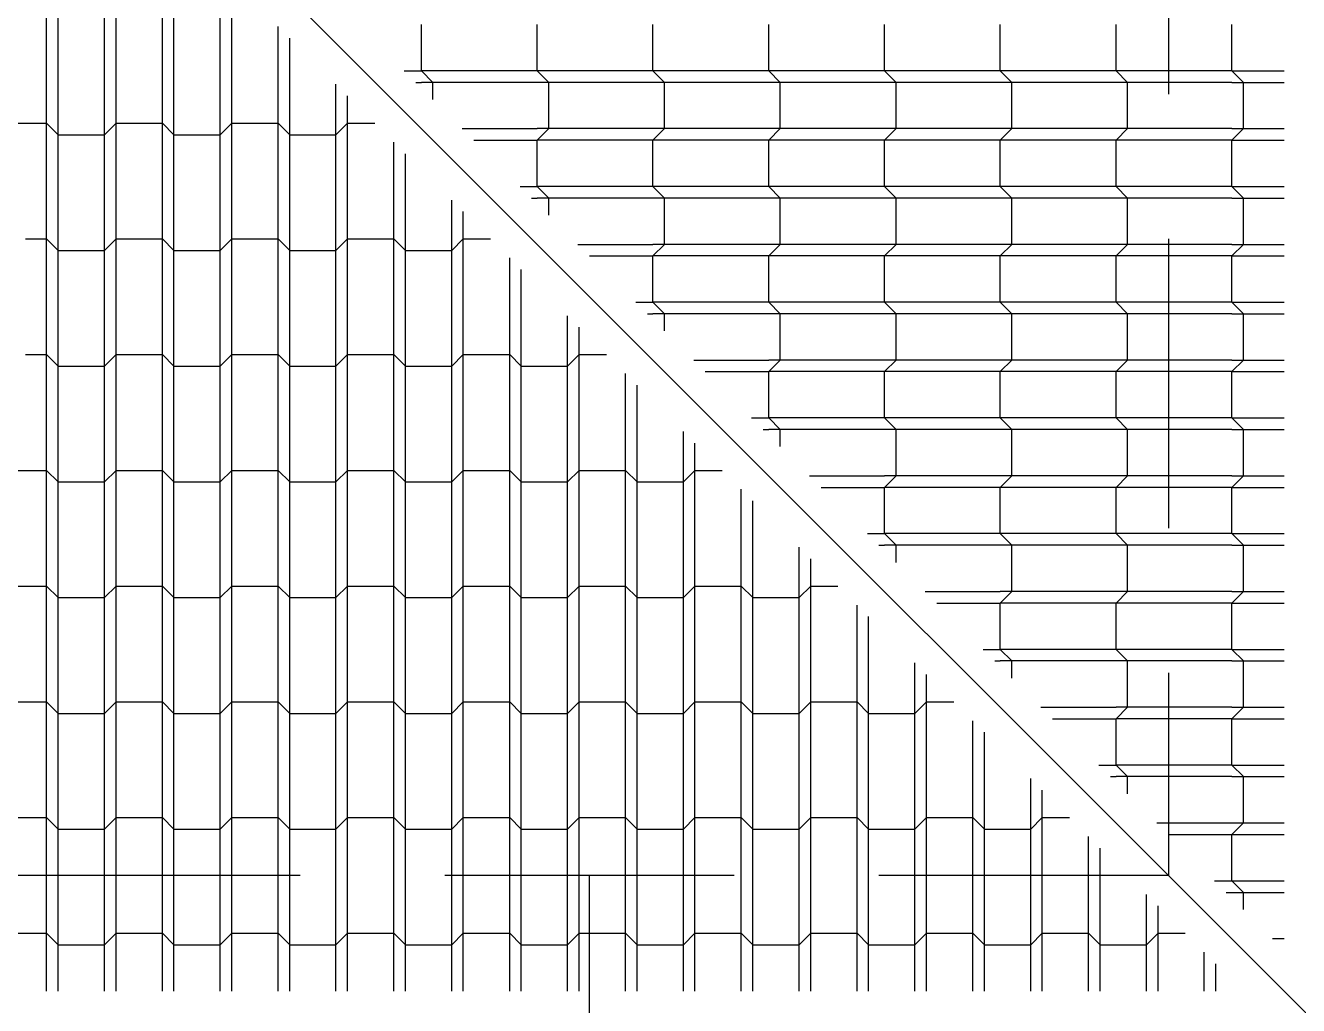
# Model space of a CAD drawing. Header units: metres. Extents: x -220 to 294, y -29 to 18.
# Drawn here: x -180.581 to -179.481, y 7.136 to 7.983 of the extents above; entities that cross this region are included whole.
import ezdxf

# ---------------------------------------------------------------- set-up
doc = ezdxf.new("R2010")
doc.units = ezdxf.units.M
doc.header["$MEASUREMENT"] = 0
doc.linetypes.add('DASHED2', pattern=[0.375, 0.25, -0.125])
for name, color, linetype in [('Cizgi', 7, 'Continuous'), ('Rota', 7, 'Continuous'), ('Tarama', 7, 'Continuous')]:
    doc.layers.add(name, color=color, linetype=linetype)

msp = doc.modelspace()

# ---------------------------------------------------------------- linework, layer by layer
at = {"layer": 'Cizgi', "color": 1, "linetype": 'Continuous', "lineweight": -3}
msp.add_lwpolyline([(-180.0939, 6.3737), (-180.0939, 7.2487)], dxfattribs=at)
at = {"layer": 'Rota', "color": 198, "linetype": 'DASHED2', "lineweight": -3}
for points in [[(-179.5939, 9.6737), (-179.5939, 7.2487)], [(-179.5939, 7.2487), (-181.1061, 7.2487)]]:
    msp.add_lwpolyline(points, dxfattribs=at)
at = {"layer": 'Rota', "color": 166, "linetype": 'Continuous', "lineweight": -3}
for points in [[(-180.8064, 8.4612), (-179.4689, 7.1237)], [(-179.4689, 7.1237), (-180.8064, 8.4612)]]:
    msp.add_lwpolyline(points, dxfattribs=at)
at = {"layer": 'Tarama', "color": 13, "linetype": 'Continuous', "lineweight": -3}
for points in [[(-180.5629, 7.8987), (-180.5629, 7.9987)], [(-180.5528, 7.8987), (-180.5528, 7.9987)], [(-180.5128, 7.8987), (-180.5128, 7.9987)], [(-180.5028, 7.8987), (-180.5028, 7.9987)], [(-180.4628, 7.8987), (-180.4628, 7.9987)], [(-180.4529, 7.8987), (-180.4529, 7.9987)], [(-180.4128, 7.8987), (-180.4128, 7.9987)], [(-180.4028, 7.8987), (-180.4028, 7.9987)], [(-180.2391, 7.944), (-180.2391, 7.984)], [(-180.1391, 7.944), (-180.1391, 7.984)], [(-180.0391, 7.944), (-180.0391, 7.984)], [(-179.9391, 7.944), (-179.9391, 7.984)], [(-179.8391, 7.944), (-179.8391, 7.984)], [(-179.7391, 7.944), (-179.7391, 7.984)], [(-179.6391, 7.944), (-179.6391, 7.984)], [(-179.5391, 7.944), (-179.5391, 7.984)], [(-180.3628, 7.8987), (-180.3628, 7.9823)], [(-180.3528, 7.8987), (-180.3528, 7.9723)], [(-180.2539, 7.944), (-180.2391, 7.944)], [(-180.1391, 7.944), (-180.2391, 7.944)], [(-180.2291, 7.934), (-180.2391, 7.944)], [(-180.0391, 7.944), (-180.1391, 7.944)], [(-180.1291, 7.934), (-180.1391, 7.944)], [(-179.9391, 7.944), (-180.0391, 7.944)], [(-180.0291, 7.934), (-180.0391, 7.944)], [(-179.8391, 7.944), (-179.9391, 7.944)], [(-179.9291, 7.934), (-179.9391, 7.944)], [(-179.7391, 7.944), (-179.8391, 7.944)], [(-179.8291, 7.934), (-179.8391, 7.944)], [(-179.6391, 7.944), (-179.7391, 7.944)], [(-179.7291, 7.934), (-179.7391, 7.944)], [(-179.5391, 7.944), (-179.6391, 7.944)], [(-179.6291, 7.934), (-179.6391, 7.944)], [(-179.5391, 7.944), (-179.4939, 7.944)], [(-179.5291, 7.934), (-179.5391, 7.944)], [(-180.3129, 7.8987), (-180.3129, 7.9323)], [(-180.2439, 7.934), (-180.2391, 7.934)], [(-180.1391, 7.934), (-180.2391, 7.934)], [(-180.2291, 7.9192), (-180.2291, 7.934)], [(-180.0391, 7.934), (-180.1391, 7.934)], [(-180.1291, 7.894), (-180.1291, 7.934)], [(-179.9391, 7.934), (-180.0391, 7.934)], [(-180.0291, 7.894), (-180.0291, 7.934)], [(-179.8391, 7.934), (-179.9391, 7.934)], [(-179.9291, 7.894), (-179.9291, 7.934)], [(-179.7391, 7.934), (-179.8391, 7.934)], [(-179.8291, 7.894), (-179.8291, 7.934)], [(-179.6391, 7.934), (-179.7391, 7.934)], [(-179.7291, 7.894), (-179.7291, 7.934)], [(-179.5391, 7.934), (-179.6391, 7.934)], [(-179.6291, 7.894), (-179.6291, 7.934)], [(-179.5391, 7.934), (-179.4939, 7.934)], [(-179.5291, 7.894), (-179.5291, 7.934)], [(-180.3028, 7.8987), (-180.3028, 7.9223)], [(-180.6028, 7.8987), (-180.5629, 7.8987)], [(-180.5629, 7.7987), (-180.5629, 7.8987)], [(-180.5629, 7.8987), (-180.5528, 7.8887)], [(-180.5528, 7.7987), (-180.5528, 7.8987)], [(-180.5128, 7.7987), (-180.5128, 7.8987)], [(-180.5128, 7.8887), (-180.5028, 7.8987)], [(-180.5028, 7.7987), (-180.5028, 7.8987)], [(-180.5028, 7.8987), (-180.4628, 7.8987)], [(-180.4628, 7.7987), (-180.4628, 7.8987)], [(-180.4628, 7.8987), (-180.4529, 7.8887)], [(-180.4529, 7.7987), (-180.4529, 7.8987)], [(-180.4128, 7.7987), (-180.4128, 7.8987)], [(-180.4128, 7.8887), (-180.4028, 7.8987)], [(-180.4028, 7.7987), (-180.4028, 7.8987)], [(-180.4028, 7.8987), (-180.3628, 7.8987)], [(-180.3628, 7.7987), (-180.3628, 7.8987)], [(-180.3628, 7.8987), (-180.3528, 7.8887)], [(-180.3528, 7.7987), (-180.3528, 7.8987)], [(-180.3129, 7.7987), (-180.3129, 7.8987)], [(-180.3129, 7.8887), (-180.3028, 7.8987)], [(-180.3028, 7.7987), (-180.3028, 7.8987)], [(-180.3028, 7.8987), (-180.2793, 7.8987)], [(-180.5528, 7.8887), (-180.5128, 7.8887)], [(-180.4529, 7.8887), (-180.4128, 7.8887)], [(-180.3528, 7.8887), (-180.3129, 7.8887)], [(-180.2039, 7.894), (-180.1391, 7.894)], [(-180.0391, 7.894), (-180.1391, 7.894)], [(-180.1391, 7.884), (-180.1291, 7.894)], [(-179.9391, 7.894), (-180.0391, 7.894)], [(-180.0391, 7.884), (-180.0291, 7.894)], [(-179.8391, 7.894), (-179.9391, 7.894)], [(-179.9391, 7.884), (-179.9291, 7.894)], [(-179.7391, 7.894), (-179.8391, 7.894)], [(-179.8391, 7.884), (-179.8291, 7.894)], [(-179.6391, 7.894), (-179.7391, 7.894)], [(-179.7391, 7.884), (-179.7291, 7.894)], [(-179.5391, 7.894), (-179.6391, 7.894)], [(-179.6391, 7.884), (-179.6291, 7.894)], [(-179.5391, 7.894), (-179.4939, 7.894)], [(-179.5391, 7.884), (-179.5291, 7.894)], [(-180.2628, 7.7987), (-180.2628, 7.8823)], [(-180.1939, 7.884), (-180.1391, 7.884)], [(-180.0391, 7.884), (-180.1391, 7.884)], [(-180.1391, 7.844), (-180.1391, 7.884)], [(-179.9391, 7.884), (-180.0391, 7.884)], [(-180.0391, 7.844), (-180.0391, 7.884)], [(-179.8391, 7.884), (-179.9391, 7.884)], [(-179.9391, 7.844), (-179.9391, 7.884)], [(-179.7391, 7.884), (-179.8391, 7.884)], [(-179.8391, 7.844), (-179.8391, 7.884)], [(-179.6391, 7.884), (-179.7391, 7.884)], [(-179.7391, 7.844), (-179.7391, 7.884)], [(-179.5391, 7.884), (-179.6391, 7.884)], [(-179.6391, 7.844), (-179.6391, 7.884)], [(-179.5391, 7.884), (-179.4939, 7.884)], [(-179.5391, 7.844), (-179.5391, 7.884)], [(-180.2528, 7.7987), (-180.2528, 7.8723)], [(-180.1539, 7.844), (-180.1391, 7.844)], [(-180.0391, 7.844), (-180.1391, 7.844)], [(-180.1291, 7.834), (-180.1391, 7.844)], [(-179.9391, 7.844), (-180.0391, 7.844)], [(-180.0291, 7.834), (-180.0391, 7.844)], [(-179.8391, 7.844), (-179.9391, 7.844)], [(-179.9291, 7.834), (-179.9391, 7.844)], [(-179.7391, 7.844), (-179.8391, 7.844)], [(-179.8291, 7.834), (-179.8391, 7.844)], [(-179.6391, 7.844), (-179.7391, 7.844)], [(-179.7291, 7.834), (-179.7391, 7.844)], [(-179.5391, 7.844), (-179.6391, 7.844)], [(-179.6291, 7.834), (-179.6391, 7.844)], [(-179.5391, 7.844), (-179.4939, 7.844)], [(-179.5291, 7.834), (-179.5391, 7.844)], [(-180.2128, 7.7987), (-180.2128, 7.8323)], [(-180.1439, 7.834), (-180.1391, 7.834)], [(-180.0391, 7.834), (-180.1391, 7.834)], [(-180.1291, 7.8192), (-180.1291, 7.834)], [(-179.9391, 7.834), (-180.0391, 7.834)], [(-180.0291, 7.794), (-180.0291, 7.834)], [(-179.8391, 7.834), (-179.9391, 7.834)], [(-179.9291, 7.794), (-179.9291, 7.834)], [(-179.7391, 7.834), (-179.8391, 7.834)], [(-179.8291, 7.794), (-179.8291, 7.834)], [(-179.6391, 7.834), (-179.7391, 7.834)], [(-179.7291, 7.794), (-179.7291, 7.834)], [(-179.5391, 7.834), (-179.6391, 7.834)], [(-179.6291, 7.794), (-179.6291, 7.834)], [(-179.5391, 7.834), (-179.4939, 7.834)], [(-179.5291, 7.794), (-179.5291, 7.834)], [(-180.2029, 7.7987), (-180.2029, 7.8223)], [(-180.5811, 7.7987), (-180.5629, 7.7987)], [(-180.5629, 7.6987), (-180.5629, 7.7987)], [(-180.5629, 7.7987), (-180.5528, 7.7887)], [(-180.5528, 7.6987), (-180.5528, 7.7987)], [(-180.5128, 7.6987), (-180.5128, 7.7987)], [(-180.5128, 7.7887), (-180.5028, 7.7987)], [(-180.5028, 7.6987), (-180.5028, 7.7987)], [(-180.5028, 7.7987), (-180.4628, 7.7987)], [(-180.4628, 7.6987), (-180.4628, 7.7987)], [(-180.4628, 7.7987), (-180.4529, 7.7887)], [(-180.4529, 7.6987), (-180.4529, 7.7987)], [(-180.4128, 7.6987), (-180.4128, 7.7987)], [(-180.4128, 7.7887), (-180.4028, 7.7987)], [(-180.4028, 7.6987), (-180.4028, 7.7987)], [(-180.4028, 7.7987), (-180.3628, 7.7987)], [(-180.3628, 7.6987), (-180.3628, 7.7987)], [(-180.3628, 7.7987), (-180.3528, 7.7887)], [(-180.3528, 7.6987), (-180.3528, 7.7987)], [(-180.3129, 7.6987), (-180.3129, 7.7987)], [(-180.3129, 7.7887), (-180.3028, 7.7987)], [(-180.3028, 7.6987), (-180.3028, 7.7987)], [(-180.3028, 7.7987), (-180.2628, 7.7987)], [(-180.2628, 7.6987), (-180.2628, 7.7987)], [(-180.2628, 7.7987), (-180.2528, 7.7887)], [(-180.2528, 7.6987), (-180.2528, 7.7987)], [(-180.2128, 7.6987), (-180.2128, 7.7987)], [(-180.2128, 7.7887), (-180.2029, 7.7987)], [(-180.2029, 7.6987), (-180.2029, 7.7987)], [(-180.2029, 7.7987), (-180.1793, 7.7987)], [(-180.5528, 7.7887), (-180.5128, 7.7887)], [(-180.4529, 7.7887), (-180.4128, 7.7887)], [(-180.3528, 7.7887), (-180.3129, 7.7887)], [(-180.2528, 7.7887), (-180.2128, 7.7887)], [(-180.1039, 7.794), (-180.0391, 7.794)], [(-179.9391, 7.794), (-180.0391, 7.794)], [(-180.0391, 7.784), (-180.0291, 7.794)], [(-179.8391, 7.794), (-179.9391, 7.794)], [(-179.9391, 7.784), (-179.9291, 7.794)], [(-179.7391, 7.794), (-179.8391, 7.794)], [(-179.8391, 7.784), (-179.8291, 7.794)], [(-179.6391, 7.794), (-179.7391, 7.794)], [(-179.7391, 7.784), (-179.7291, 7.794)], [(-179.5391, 7.794), (-179.6391, 7.794)], [(-179.6391, 7.784), (-179.6291, 7.794)], [(-179.5391, 7.794), (-179.4939, 7.794)], [(-179.5391, 7.784), (-179.5291, 7.794)], [(-180.1628, 7.6987), (-180.1628, 7.7823)], [(-180.0939, 7.784), (-180.0391, 7.784)], [(-179.9391, 7.784), (-180.0391, 7.784)], [(-180.0391, 7.744), (-180.0391, 7.784)], [(-179.8391, 7.784), (-179.9391, 7.784)], [(-179.9391, 7.744), (-179.9391, 7.784)], [(-179.7391, 7.784), (-179.8391, 7.784)], [(-179.8391, 7.744), (-179.8391, 7.784)], [(-179.6391, 7.784), (-179.7391, 7.784)], [(-179.7391, 7.744), (-179.7391, 7.784)], [(-179.5391, 7.784), (-179.6391, 7.784)], [(-179.6391, 7.744), (-179.6391, 7.784)], [(-179.5391, 7.784), (-179.4939, 7.784)], [(-179.5391, 7.744), (-179.5391, 7.784)], [(-180.1528, 7.6987), (-180.1528, 7.7723)], [(-180.0539, 7.744), (-180.0391, 7.744)], [(-179.9391, 7.744), (-180.0391, 7.744)], [(-180.0291, 7.734), (-180.0391, 7.744)], [(-179.8391, 7.744), (-179.9391, 7.744)], [(-179.9291, 7.734), (-179.9391, 7.744)], [(-179.7391, 7.744), (-179.8391, 7.744)], [(-179.8291, 7.734), (-179.8391, 7.744)], [(-179.6391, 7.744), (-179.7391, 7.744)], [(-179.7291, 7.734), (-179.7391, 7.744)], [(-179.5391, 7.744), (-179.6391, 7.744)], [(-179.6291, 7.734), (-179.6391, 7.744)], [(-179.5391, 7.744), (-179.4939, 7.744)], [(-179.5291, 7.734), (-179.5391, 7.744)], [(-180.1128, 7.6987), (-180.1128, 7.7323)], [(-180.0439, 7.734), (-180.0391, 7.734)], [(-179.9391, 7.734), (-180.0391, 7.734)], [(-180.0291, 7.7192), (-180.0291, 7.734)], [(-179.8391, 7.734), (-179.9391, 7.734)], [(-179.9291, 7.694), (-179.9291, 7.734)], [(-179.7391, 7.734), (-179.8391, 7.734)], [(-179.8291, 7.694), (-179.8291, 7.734)], [(-179.6391, 7.734), (-179.7391, 7.734)], [(-179.7291, 7.694), (-179.7291, 7.734)], [(-179.5391, 7.734), (-179.6391, 7.734)], [(-179.6291, 7.694), (-179.6291, 7.734)], [(-179.5391, 7.734), (-179.4939, 7.734)], [(-179.5291, 7.694), (-179.5291, 7.734)], [(-180.1028, 7.6987), (-180.1028, 7.7223)], [(-180.5811, 7.6987), (-180.5629, 7.6987)], [(-180.5629, 7.5987), (-180.5629, 7.6987)], [(-180.5629, 7.6987), (-180.5528, 7.6887)], [(-180.5528, 7.5987), (-180.5528, 7.6987)], [(-180.5128, 7.5987), (-180.5128, 7.6987)], [(-180.5128, 7.6887), (-180.5028, 7.6987)], [(-180.5028, 7.5987), (-180.5028, 7.6987)], [(-180.5028, 7.6987), (-180.4628, 7.6987)], [(-180.4628, 7.5987), (-180.4628, 7.6987)], [(-180.4628, 7.6987), (-180.4529, 7.6887)], [(-180.4529, 7.5987), (-180.4529, 7.6987)], [(-180.4128, 7.5987), (-180.4128, 7.6987)], [(-180.4128, 7.6887), (-180.4028, 7.6987)], [(-180.4028, 7.5987), (-180.4028, 7.6987)], [(-180.4028, 7.6987), (-180.3628, 7.6987)], [(-180.3628, 7.5987), (-180.3628, 7.6987)], [(-180.3628, 7.6987), (-180.3528, 7.6887)], [(-180.3528, 7.5987), (-180.3528, 7.6987)], [(-180.3129, 7.5987), (-180.3129, 7.6987)], [(-180.3129, 7.6887), (-180.3028, 7.6987)], [(-180.3028, 7.5987), (-180.3028, 7.6987)], [(-180.3028, 7.6987), (-180.2628, 7.6987)], [(-180.2628, 7.5987), (-180.2628, 7.6987)], [(-180.2628, 7.6987), (-180.2528, 7.6887)], [(-180.2528, 7.5987), (-180.2528, 7.6987)], [(-180.2128, 7.5987), (-180.2128, 7.6987)], [(-180.2128, 7.6887), (-180.2029, 7.6987)], [(-180.2029, 7.5987), (-180.2029, 7.6987)], [(-180.2029, 7.6987), (-180.1628, 7.6987)], [(-180.1628, 7.5987), (-180.1628, 7.6987)], [(-180.1628, 7.6987), (-180.1528, 7.6887)], [(-180.1528, 7.5987), (-180.1528, 7.6987)], [(-180.1128, 7.5987), (-180.1128, 7.6987)], [(-180.1128, 7.6887), (-180.1028, 7.6987)], [(-180.1028, 7.5987), (-180.1028, 7.6987)], [(-180.1028, 7.6987), (-180.0793, 7.6987)], [(-180.5528, 7.6887), (-180.5128, 7.6887)], [(-180.4529, 7.6887), (-180.4128, 7.6887)], [(-180.3528, 7.6887), (-180.3129, 7.6887)], [(-180.2528, 7.6887), (-180.2128, 7.6887)], [(-180.1528, 7.6887), (-180.1128, 7.6887)], [(-180.0039, 7.694), (-179.9391, 7.694)], [(-179.8391, 7.694), (-179.9391, 7.694)], [(-179.9391, 7.684), (-179.9291, 7.694)], [(-179.7391, 7.694), (-179.8391, 7.694)], [(-179.8391, 7.684), (-179.8291, 7.694)], [(-179.6391, 7.694), (-179.7391, 7.694)], [(-179.7391, 7.684), (-179.7291, 7.694)], [(-179.5391, 7.694), (-179.6391, 7.694)], [(-179.6391, 7.684), (-179.6291, 7.694)], [(-179.5391, 7.694), (-179.4939, 7.694)], [(-179.5391, 7.684), (-179.5291, 7.694)], [(-180.0629, 7.5987), (-180.0629, 7.6823)], [(-179.9939, 7.684), (-179.9391, 7.684)], [(-179.8391, 7.684), (-179.9391, 7.684)], [(-179.9391, 7.644), (-179.9391, 7.684)], [(-179.7391, 7.684), (-179.8391, 7.684)], [(-179.8391, 7.644), (-179.8391, 7.684)], [(-179.6391, 7.684), (-179.7391, 7.684)], [(-179.7391, 7.644), (-179.7391, 7.684)], [(-179.5391, 7.684), (-179.6391, 7.684)], [(-179.6391, 7.644), (-179.6391, 7.684)], [(-179.5391, 7.684), (-179.4939, 7.684)], [(-179.5391, 7.644), (-179.5391, 7.684)], [(-180.0528, 7.5987), (-180.0528, 7.6723)], [(-179.9539, 7.644), (-179.9391, 7.644)], [(-179.8391, 7.644), (-179.9391, 7.644)], [(-179.9291, 7.634), (-179.9391, 7.644)], [(-179.7391, 7.644), (-179.8391, 7.644)], [(-179.8291, 7.634), (-179.8391, 7.644)], [(-179.6391, 7.644), (-179.7391, 7.644)], [(-179.7291, 7.634), (-179.7391, 7.644)], [(-179.5391, 7.644), (-179.6391, 7.644)], [(-179.6291, 7.634), (-179.6391, 7.644)], [(-179.5391, 7.644), (-179.4939, 7.644)], [(-179.5291, 7.634), (-179.5391, 7.644)], [(-180.0128, 7.5987), (-180.0128, 7.6323)], [(-179.9439, 7.634), (-179.9391, 7.634)], [(-179.8391, 7.634), (-179.9391, 7.634)], [(-179.9291, 7.6192), (-179.9291, 7.634)], [(-179.7391, 7.634), (-179.8391, 7.634)], [(-179.8291, 7.594), (-179.8291, 7.634)], [(-179.6391, 7.634), (-179.7391, 7.634)], [(-179.7291, 7.594), (-179.7291, 7.634)], [(-179.5391, 7.634), (-179.6391, 7.634)], [(-179.6291, 7.594), (-179.6291, 7.634)], [(-179.5391, 7.634), (-179.4939, 7.634)], [(-179.5291, 7.594), (-179.5291, 7.634)], [(-180.0028, 7.5987), (-180.0028, 7.6223)], [(-180.6028, 7.5987), (-180.5629, 7.5987)], [(-180.5629, 7.4987), (-180.5629, 7.5987)], [(-180.5629, 7.5987), (-180.5528, 7.5887)], [(-180.5528, 7.4987), (-180.5528, 7.5987)], [(-180.5128, 7.4987), (-180.5128, 7.5987)], [(-180.5128, 7.5887), (-180.5028, 7.5987)], [(-180.5028, 7.4987), (-180.5028, 7.5987)], [(-180.5028, 7.5987), (-180.4628, 7.5987)], [(-180.4628, 7.4987), (-180.4628, 7.5987)], [(-180.4628, 7.5987), (-180.4529, 7.5887)], [(-180.4529, 7.4987), (-180.4529, 7.5987)], [(-180.4128, 7.4987), (-180.4128, 7.5987)], [(-180.4128, 7.5887), (-180.4028, 7.5987)], [(-180.4028, 7.4987), (-180.4028, 7.5987)], [(-180.4028, 7.5987), (-180.3628, 7.5987)], [(-180.3628, 7.4987), (-180.3628, 7.5987)], [(-180.3628, 7.5987), (-180.3528, 7.5887)], [(-180.3528, 7.4987), (-180.3528, 7.5987)], [(-180.3129, 7.4987), (-180.3129, 7.5987)], [(-180.3129, 7.5887), (-180.3028, 7.5987)], [(-180.3028, 7.4987), (-180.3028, 7.5987)], [(-180.3028, 7.5987), (-180.2628, 7.5987)], [(-180.2628, 7.4987), (-180.2628, 7.5987)], [(-180.2628, 7.5987), (-180.2528, 7.5887)], [(-180.2528, 7.4987), (-180.2528, 7.5987)], [(-180.2128, 7.4987), (-180.2128, 7.5987)], [(-180.2128, 7.5887), (-180.2029, 7.5987)], [(-180.2029, 7.4987), (-180.2029, 7.5987)], [(-180.2029, 7.5987), (-180.1628, 7.5987)], [(-180.1628, 7.4987), (-180.1628, 7.5987)], [(-180.1628, 7.5987), (-180.1528, 7.5887)], [(-180.1528, 7.4987), (-180.1528, 7.5987)], [(-180.1128, 7.4987), (-180.1128, 7.5987)], [(-180.1128, 7.5887), (-180.1028, 7.5987)], [(-180.1028, 7.4987), (-180.1028, 7.5987)], [(-180.1028, 7.5987), (-180.0629, 7.5987)], [(-180.0629, 7.4987), (-180.0629, 7.5987)], [(-180.0629, 7.5987), (-180.0528, 7.5887)], [(-180.0528, 7.4987), (-180.0528, 7.5987)], [(-180.0128, 7.4987), (-180.0128, 7.5987)], [(-180.0128, 7.5887), (-180.0028, 7.5987)], [(-180.0028, 7.4987), (-180.0028, 7.5987)], [(-180.0028, 7.5987), (-179.9793, 7.5987)], [(-180.5528, 7.5887), (-180.5128, 7.5887)], [(-180.4529, 7.5887), (-180.4128, 7.5887)], [(-180.3528, 7.5887), (-180.3129, 7.5887)], [(-180.2528, 7.5887), (-180.2128, 7.5887)], [(-180.1528, 7.5887), (-180.1128, 7.5887)], [(-180.0528, 7.5887), (-180.0128, 7.5887)], [(-179.9039, 7.594), (-179.8391, 7.594)], [(-179.7391, 7.594), (-179.8391, 7.594)], [(-179.8391, 7.584), (-179.8291, 7.594)], [(-179.6391, 7.594), (-179.7391, 7.594)], [(-179.7391, 7.584), (-179.7291, 7.594)], [(-179.5391, 7.594), (-179.6391, 7.594)], [(-179.6391, 7.584), (-179.6291, 7.594)], [(-179.5391, 7.594), (-179.4939, 7.594)], [(-179.5391, 7.584), (-179.5291, 7.594)], [(-179.9628, 7.4987), (-179.9628, 7.5823)], [(-179.8939, 7.584), (-179.8391, 7.584)], [(-179.7391, 7.584), (-179.8391, 7.584)], [(-179.8391, 7.544), (-179.8391, 7.584)], [(-179.6391, 7.584), (-179.7391, 7.584)], [(-179.7391, 7.544), (-179.7391, 7.584)], [(-179.5391, 7.584), (-179.6391, 7.584)], [(-179.6391, 7.544), (-179.6391, 7.584)], [(-179.5391, 7.584), (-179.4939, 7.584)], [(-179.5391, 7.544), (-179.5391, 7.584)], [(-179.9529, 7.4987), (-179.9529, 7.5723)], [(-179.8539, 7.544), (-179.8391, 7.544)], [(-179.7391, 7.544), (-179.8391, 7.544)], [(-179.8291, 7.534), (-179.8391, 7.544)], [(-179.6391, 7.544), (-179.7391, 7.544)], [(-179.7291, 7.534), (-179.7391, 7.544)], [(-179.5391, 7.544), (-179.6391, 7.544)], [(-179.6291, 7.534), (-179.6391, 7.544)], [(-179.5391, 7.544), (-179.4939, 7.544)], [(-179.5291, 7.534), (-179.5391, 7.544)], [(-179.8439, 7.534), (-179.8391, 7.534)], [(-179.7391, 7.534), (-179.8391, 7.534)], [(-179.8291, 7.5192), (-179.8291, 7.534)], [(-179.6391, 7.534), (-179.7391, 7.534)], [(-179.7291, 7.494), (-179.7291, 7.534)], [(-179.5391, 7.534), (-179.6391, 7.534)], [(-179.6291, 7.494), (-179.6291, 7.534)], [(-179.5391, 7.534), (-179.4939, 7.534)], [(-179.5291, 7.494), (-179.5291, 7.534)], [(-179.9128, 7.4987), (-179.9128, 7.5323)], [(-179.9028, 7.4987), (-179.9028, 7.5223)], [(-180.6028, 7.4987), (-180.5629, 7.4987)], [(-180.5629, 7.3987), (-180.5629, 7.4987)], [(-180.5629, 7.4987), (-180.5528, 7.4887)], [(-180.5528, 7.3987), (-180.5528, 7.4987)], [(-180.5128, 7.3987), (-180.5128, 7.4987)], [(-180.5128, 7.4887), (-180.5028, 7.4987)], [(-180.5028, 7.3987), (-180.5028, 7.4987)], [(-180.5028, 7.4987), (-180.4628, 7.4987)], [(-180.4628, 7.3987), (-180.4628, 7.4987)], [(-180.4628, 7.4987), (-180.4529, 7.4887)], [(-180.4529, 7.3987), (-180.4529, 7.4987)], [(-180.4128, 7.3987), (-180.4128, 7.4987)], [(-180.4128, 7.4887), (-180.4028, 7.4987)], [(-180.4028, 7.3987), (-180.4028, 7.4987)], [(-180.4028, 7.4987), (-180.3628, 7.4987)], [(-180.3628, 7.3987), (-180.3628, 7.4987)], [(-180.3628, 7.4987), (-180.3528, 7.4887)], [(-180.3528, 7.3987), (-180.3528, 7.4987)], [(-180.3129, 7.3987), (-180.3129, 7.4987)], [(-180.3129, 7.4887), (-180.3028, 7.4987)], [(-180.3028, 7.3987), (-180.3028, 7.4987)], [(-180.3028, 7.4987), (-180.2628, 7.4987)], [(-180.2628, 7.3987), (-180.2628, 7.4987)], [(-180.2628, 7.4987), (-180.2528, 7.4887)], [(-180.2528, 7.3987), (-180.2528, 7.4987)], [(-180.2128, 7.3987), (-180.2128, 7.4987)], [(-180.2128, 7.4887), (-180.2029, 7.4987)], [(-180.2029, 7.3987), (-180.2029, 7.4987)], [(-180.2029, 7.4987), (-180.1628, 7.4987)], [(-180.1628, 7.3987), (-180.1628, 7.4987)], [(-180.1628, 7.4987), (-180.1528, 7.4887)], [(-180.1528, 7.3987), (-180.1528, 7.4987)], [(-180.1128, 7.3987), (-180.1128, 7.4987)], [(-180.1128, 7.4887), (-180.1028, 7.4987)], [(-180.1028, 7.3987), (-180.1028, 7.4987)], [(-180.1028, 7.4987), (-180.0629, 7.4987)], [(-180.0629, 7.3987), (-180.0629, 7.4987)], [(-180.0629, 7.4987), (-180.0528, 7.4887)], [(-180.0528, 7.3987), (-180.0528, 7.4987)], [(-180.0128, 7.3987), (-180.0128, 7.4987)], [(-180.0128, 7.4887), (-180.0028, 7.4987)], [(-180.0028, 7.3987), (-180.0028, 7.4987)], [(-180.0028, 7.4987), (-179.9628, 7.4987)], [(-179.9628, 7.3987), (-179.9628, 7.4987)], [(-179.9628, 7.4987), (-179.9529, 7.4887)], [(-179.9529, 7.3987), (-179.9529, 7.4987)], [(-179.9128, 7.3987), (-179.9128, 7.4987)], [(-179.9128, 7.4887), (-179.9028, 7.4987)], [(-179.9028, 7.3987), (-179.9028, 7.4987)], [(-179.9028, 7.4987), (-179.8793, 7.4987)], [(-179.8039, 7.494), (-179.7391, 7.494)], [(-179.6391, 7.494), (-179.7391, 7.494)], [(-179.7391, 7.484), (-179.7291, 7.494)], [(-179.5391, 7.494), (-179.6391, 7.494)], [(-179.6391, 7.484), (-179.6291, 7.494)], [(-179.5391, 7.494), (-179.4939, 7.494)], [(-179.5391, 7.484), (-179.5291, 7.494)], [(-180.5528, 7.4887), (-180.5128, 7.4887)], [(-180.4529, 7.4887), (-180.4128, 7.4887)], [(-180.3528, 7.4887), (-180.3129, 7.4887)], [(-180.2528, 7.4887), (-180.2128, 7.4887)], [(-180.1528, 7.4887), (-180.1128, 7.4887)], [(-180.0528, 7.4887), (-180.0128, 7.4887)], [(-179.9529, 7.4887), (-179.9128, 7.4887)], [(-179.8628, 7.3987), (-179.8628, 7.4823)], [(-179.7939, 7.484), (-179.7391, 7.484)], [(-179.6391, 7.484), (-179.7391, 7.484)], [(-179.7391, 7.444), (-179.7391, 7.484)], [(-179.5391, 7.484), (-179.6391, 7.484)], [(-179.6391, 7.444), (-179.6391, 7.484)], [(-179.5391, 7.484), (-179.4939, 7.484)], [(-179.5391, 7.444), (-179.5391, 7.484)], [(-179.8528, 7.3987), (-179.8528, 7.4723)], [(-179.7539, 7.444), (-179.7391, 7.444)], [(-179.7439, 7.434), (-179.7391, 7.434)], [(-179.6391, 7.444), (-179.7391, 7.444)], [(-179.7291, 7.434), (-179.7391, 7.444)], [(-179.6391, 7.434), (-179.7391, 7.434)], [(-179.7291, 7.4192), (-179.7291, 7.434)], [(-179.5391, 7.444), (-179.6391, 7.444)], [(-179.6291, 7.434), (-179.6391, 7.444)], [(-179.5391, 7.434), (-179.6391, 7.434)], [(-179.6291, 7.394), (-179.6291, 7.434)], [(-179.5391, 7.444), (-179.4939, 7.444)], [(-179.5291, 7.434), (-179.5391, 7.444)], [(-179.5391, 7.434), (-179.4939, 7.434)], [(-179.5291, 7.394), (-179.5291, 7.434)], [(-179.8129, 7.3987), (-179.8129, 7.4323)], [(-179.8028, 7.3987), (-179.8028, 7.4223)], [(-180.6028, 7.3987), (-180.5629, 7.3987)], [(-180.5629, 7.2987), (-180.5629, 7.3987)], [(-180.5629, 7.3987), (-180.5528, 7.3887)], [(-180.5528, 7.2987), (-180.5528, 7.3987)], [(-180.5128, 7.2987), (-180.5128, 7.3987)], [(-180.5128, 7.3887), (-180.5028, 7.3987)], [(-180.5028, 7.2987), (-180.5028, 7.3987)], [(-180.5028, 7.3987), (-180.4628, 7.3987)], [(-180.4628, 7.2987), (-180.4628, 7.3987)], [(-180.4628, 7.3987), (-180.4529, 7.3887)], [(-180.4529, 7.2987), (-180.4529, 7.3987)], [(-180.4128, 7.2987), (-180.4128, 7.3987)], [(-180.4128, 7.3887), (-180.4028, 7.3987)], [(-180.4028, 7.2987), (-180.4028, 7.3987)], [(-180.4028, 7.3987), (-180.3628, 7.3987)], [(-180.3628, 7.2987), (-180.3628, 7.3987)], [(-180.3628, 7.3987), (-180.3528, 7.3887)], [(-180.3528, 7.2987), (-180.3528, 7.3987)], [(-180.3129, 7.2987), (-180.3129, 7.3987)], [(-180.3129, 7.3887), (-180.3028, 7.3987)], [(-180.3028, 7.2987), (-180.3028, 7.3987)], [(-180.3028, 7.3987), (-180.2628, 7.3987)], [(-180.2628, 7.2987), (-180.2628, 7.3987)], [(-180.2628, 7.3987), (-180.2528, 7.3887)], [(-180.2528, 7.2987), (-180.2528, 7.3987)], [(-180.2128, 7.2987), (-180.2128, 7.3987)], [(-180.2128, 7.3887), (-180.2029, 7.3987)], [(-180.2029, 7.2987), (-180.2029, 7.3987)], [(-180.2029, 7.3987), (-180.1628, 7.3987)], [(-180.1628, 7.2987), (-180.1628, 7.3987)], [(-180.1628, 7.3987), (-180.1528, 7.3887)], [(-180.1528, 7.2987), (-180.1528, 7.3987)], [(-180.1128, 7.2987), (-180.1128, 7.3987)], [(-180.1128, 7.3887), (-180.1028, 7.3987)], [(-180.1028, 7.2987), (-180.1028, 7.3987)], [(-180.1028, 7.3987), (-180.0629, 7.3987)], [(-180.0629, 7.2987), (-180.0629, 7.3987)], [(-180.0629, 7.3987), (-180.0528, 7.3887)], [(-180.0528, 7.2987), (-180.0528, 7.3987)], [(-180.0128, 7.2987), (-180.0128, 7.3987)], [(-180.0128, 7.3887), (-180.0028, 7.3987)], [(-180.0028, 7.2987), (-180.0028, 7.3987)], [(-180.0028, 7.3987), (-179.9628, 7.3987)], [(-179.9628, 7.2987), (-179.9628, 7.3987)], [(-179.9628, 7.3987), (-179.9529, 7.3887)], [(-179.9529, 7.2987), (-179.9529, 7.3987)], [(-179.9128, 7.2987), (-179.9128, 7.3987)], [(-179.9128, 7.3887), (-179.9028, 7.3987)], [(-179.9028, 7.2987), (-179.9028, 7.3987)], [(-179.9028, 7.3987), (-179.8628, 7.3987)], [(-179.8628, 7.2987), (-179.8628, 7.3987)], [(-179.8628, 7.3987), (-179.8528, 7.3887)], [(-179.8528, 7.2987), (-179.8528, 7.3987)], [(-179.8129, 7.2987), (-179.8129, 7.3987)], [(-179.8129, 7.3887), (-179.8028, 7.3987)], [(-179.8028, 7.2987), (-179.8028, 7.3987)], [(-179.8028, 7.3987), (-179.7793, 7.3987)], [(-179.7039, 7.394), (-179.6391, 7.394)], [(-179.5391, 7.394), (-179.6391, 7.394)], [(-179.6391, 7.384), (-179.6291, 7.394)], [(-179.5391, 7.394), (-179.4939, 7.394)], [(-179.5391, 7.384), (-179.5291, 7.394)], [(-180.5528, 7.3887), (-180.5128, 7.3887)], [(-180.4529, 7.3887), (-180.4128, 7.3887)], [(-180.3528, 7.3887), (-180.3129, 7.3887)], [(-180.2528, 7.3887), (-180.2128, 7.3887)], [(-180.1528, 7.3887), (-180.1128, 7.3887)], [(-180.0528, 7.3887), (-180.0128, 7.3887)], [(-179.9529, 7.3887), (-179.9128, 7.3887)], [(-179.8528, 7.3887), (-179.8129, 7.3887)], [(-179.7628, 7.2987), (-179.7628, 7.3823)], [(-179.6939, 7.384), (-179.6391, 7.384)], [(-179.5391, 7.384), (-179.6391, 7.384)], [(-179.6391, 7.344), (-179.6391, 7.384)], [(-179.5391, 7.384), (-179.4939, 7.384)], [(-179.5391, 7.344), (-179.5391, 7.384)], [(-179.7528, 7.2987), (-179.7528, 7.3723)], [(-179.6539, 7.344), (-179.6391, 7.344)], [(-179.5391, 7.344), (-179.6391, 7.344)], [(-179.6291, 7.334), (-179.6391, 7.344)], [(-179.5391, 7.344), (-179.4939, 7.344)], [(-179.5291, 7.334), (-179.5391, 7.344)], [(-179.7128, 7.2987), (-179.7128, 7.3323)], [(-179.6439, 7.334), (-179.6391, 7.334)], [(-179.5391, 7.334), (-179.6391, 7.334)], [(-179.6291, 7.3192), (-179.6291, 7.334)], [(-179.5391, 7.334), (-179.4939, 7.334)], [(-179.5291, 7.294), (-179.5291, 7.334)], [(-179.7029, 7.2987), (-179.7029, 7.3223)], [(-180.6028, 7.2987), (-180.5629, 7.2987)], [(-180.5629, 7.1987), (-180.5629, 7.2987)], [(-180.5629, 7.2987), (-180.5528, 7.2887)], [(-180.5528, 7.1987), (-180.5528, 7.2987)], [(-180.5128, 7.1987), (-180.5128, 7.2987)], [(-180.5128, 7.2887), (-180.5028, 7.2987)], [(-180.5028, 7.1987), (-180.5028, 7.2987)], [(-180.5028, 7.2987), (-180.4628, 7.2987)], [(-180.4628, 7.1987), (-180.4628, 7.2987)], [(-180.4628, 7.2987), (-180.4529, 7.2887)], [(-180.4529, 7.1987), (-180.4529, 7.2987)], [(-180.4128, 7.1987), (-180.4128, 7.2987)], [(-180.4128, 7.2887), (-180.4028, 7.2987)], [(-180.4028, 7.1987), (-180.4028, 7.2987)], [(-180.4028, 7.2987), (-180.3628, 7.2987)], [(-180.3628, 7.1987), (-180.3628, 7.2987)], [(-180.3628, 7.2987), (-180.3528, 7.2887)], [(-180.3528, 7.1987), (-180.3528, 7.2987)], [(-180.3129, 7.1987), (-180.3129, 7.2987)], [(-180.3129, 7.2887), (-180.3028, 7.2987)], [(-180.3028, 7.1987), (-180.3028, 7.2987)], [(-180.3028, 7.2987), (-180.2628, 7.2987)], [(-180.2628, 7.1987), (-180.2628, 7.2987)], [(-180.2628, 7.2987), (-180.2528, 7.2887)], [(-180.2528, 7.1987), (-180.2528, 7.2987)], [(-180.2128, 7.1987), (-180.2128, 7.2987)], [(-180.2128, 7.2887), (-180.2029, 7.2987)], [(-180.2029, 7.1987), (-180.2029, 7.2987)], [(-180.2029, 7.2987), (-180.1628, 7.2987)], [(-180.1628, 7.1987), (-180.1628, 7.2987)], [(-180.1628, 7.2987), (-180.1528, 7.2887)], [(-180.1528, 7.1987), (-180.1528, 7.2987)], [(-180.1128, 7.1987), (-180.1128, 7.2987)], [(-180.1128, 7.2887), (-180.1028, 7.2987)], [(-180.1028, 7.1987), (-180.1028, 7.2987)], [(-180.1028, 7.2987), (-180.0629, 7.2987)], [(-180.0629, 7.1987), (-180.0629, 7.2987)], [(-180.0629, 7.2987), (-180.0528, 7.2887)], [(-180.0528, 7.1987), (-180.0528, 7.2987)], [(-180.0128, 7.1987), (-180.0128, 7.2987)], [(-180.0128, 7.2887), (-180.0028, 7.2987)], [(-180.0028, 7.1987), (-180.0028, 7.2987)], [(-180.0028, 7.2987), (-179.9628, 7.2987)], [(-179.9628, 7.1987), (-179.9628, 7.2987)], [(-179.9628, 7.2987), (-179.9529, 7.2887)], [(-179.9529, 7.1987), (-179.9529, 7.2987)], [(-179.9128, 7.1987), (-179.9128, 7.2987)], [(-179.9128, 7.2887), (-179.9028, 7.2987)], [(-179.9028, 7.1987), (-179.9028, 7.2987)], [(-179.9028, 7.2987), (-179.8628, 7.2987)], [(-179.8628, 7.1987), (-179.8628, 7.2987)], [(-179.8628, 7.2987), (-179.8528, 7.2887)], [(-179.8528, 7.1987), (-179.8528, 7.2987)], [(-179.8129, 7.1987), (-179.8129, 7.2987)], [(-179.8129, 7.2887), (-179.8028, 7.2987)], [(-179.8028, 7.1987), (-179.8028, 7.2987)], [(-179.8028, 7.2987), (-179.7628, 7.2987)], [(-179.7628, 7.1987), (-179.7628, 7.2987)], [(-179.7628, 7.2987), (-179.7528, 7.2887)], [(-179.7528, 7.1987), (-179.7528, 7.2987)], [(-179.7128, 7.1987), (-179.7128, 7.2987)], [(-179.7128, 7.2887), (-179.7029, 7.2987)], [(-179.7029, 7.1987), (-179.7029, 7.2987)], [(-179.7029, 7.2987), (-179.6793, 7.2987)], [(-179.6039, 7.294), (-179.5391, 7.294)], [(-179.5391, 7.294), (-179.4939, 7.294)], [(-179.5391, 7.284), (-179.5291, 7.294)], [(-180.5528, 7.2887), (-180.5128, 7.2887)], [(-180.4529, 7.2887), (-180.4128, 7.2887)], [(-180.3528, 7.2887), (-180.3129, 7.2887)], [(-180.2528, 7.2887), (-180.2128, 7.2887)], [(-180.1528, 7.2887), (-180.1128, 7.2887)], [(-180.0528, 7.2887), (-180.0128, 7.2887)], [(-179.9529, 7.2887), (-179.9128, 7.2887)], [(-179.8528, 7.2887), (-179.8129, 7.2887)], [(-179.7528, 7.2887), (-179.7128, 7.2887)], [(-179.6628, 7.1987), (-179.6628, 7.2823)], [(-179.5939, 7.284), (-179.5391, 7.284)], [(-179.5391, 7.284), (-179.4939, 7.284)], [(-179.5391, 7.244), (-179.5391, 7.284)], [(-179.6528, 7.1987), (-179.6528, 7.2723)], [(-179.5539, 7.244), (-179.5391, 7.244)], [(-179.5391, 7.244), (-179.4939, 7.244)], [(-179.5291, 7.234), (-179.5391, 7.244)], [(-179.6128, 7.1987), (-179.6128, 7.2323)], [(-179.5439, 7.234), (-179.5391, 7.234)], [(-179.5391, 7.234), (-179.4939, 7.234)], [(-179.5291, 7.2192), (-179.5291, 7.234)], [(-179.6028, 7.1987), (-179.6028, 7.2223)], [(-180.6028, 7.1987), (-180.5629, 7.1987)], [(-180.5629, 7.1487), (-180.5629, 7.1987)], [(-180.5629, 7.1987), (-180.5528, 7.1887)], [(-180.5528, 7.1487), (-180.5528, 7.1987)], [(-180.5128, 7.1487), (-180.5128, 7.1987)], [(-180.5128, 7.1887), (-180.5028, 7.1987)], [(-180.5028, 7.1487), (-180.5028, 7.1987)], [(-180.5028, 7.1987), (-180.4628, 7.1987)], [(-180.4628, 7.1487), (-180.4628, 7.1987)], [(-180.4628, 7.1987), (-180.4529, 7.1887)], [(-180.4529, 7.1487), (-180.4529, 7.1987)], [(-180.4128, 7.1487), (-180.4128, 7.1987)], [(-180.4128, 7.1887), (-180.4028, 7.1987)], [(-180.4028, 7.1487), (-180.4028, 7.1987)], [(-180.4028, 7.1987), (-180.3628, 7.1987)], [(-180.3628, 7.1487), (-180.3628, 7.1987)], [(-180.3628, 7.1987), (-180.3528, 7.1887)], [(-180.3528, 7.1487), (-180.3528, 7.1987)], [(-180.3129, 7.1487), (-180.3129, 7.1987)], [(-180.3129, 7.1887), (-180.3028, 7.1987)], [(-180.3028, 7.1487), (-180.3028, 7.1987)], [(-180.3028, 7.1987), (-180.2628, 7.1987)], [(-180.2628, 7.1487), (-180.2628, 7.1987)], [(-180.2628, 7.1987), (-180.2528, 7.1887)], [(-180.2528, 7.1487), (-180.2528, 7.1987)], [(-180.2128, 7.1487), (-180.2128, 7.1987)], [(-180.2128, 7.1887), (-180.2029, 7.1987)], [(-180.2029, 7.1487), (-180.2029, 7.1987)], [(-180.2029, 7.1987), (-180.1628, 7.1987)], [(-180.1628, 7.1487), (-180.1628, 7.1987)], [(-180.1628, 7.1987), (-180.1528, 7.1887)], [(-180.1528, 7.1487), (-180.1528, 7.1987)], [(-180.1128, 7.1487), (-180.1128, 7.1987)], [(-180.1128, 7.1887), (-180.1028, 7.1987)], [(-180.1028, 7.1487), (-180.1028, 7.1987)], [(-180.1028, 7.1987), (-180.0629, 7.1987)], [(-180.0629, 7.1487), (-180.0629, 7.1987)], [(-180.0629, 7.1987), (-180.0528, 7.1887)], [(-180.0528, 7.1487), (-180.0528, 7.1987)], [(-180.0128, 7.1487), (-180.0128, 7.1987)], [(-180.0128, 7.1887), (-180.0028, 7.1987)], [(-180.0028, 7.1487), (-180.0028, 7.1987)], [(-180.0028, 7.1987), (-179.9628, 7.1987)], [(-179.9628, 7.1487), (-179.9628, 7.1987)], [(-179.9628, 7.1987), (-179.9529, 7.1887)], [(-179.9529, 7.1487), (-179.9529, 7.1987)], [(-179.9128, 7.1487), (-179.9128, 7.1987)], [(-179.9128, 7.1887), (-179.9028, 7.1987)], [(-179.9028, 7.1487), (-179.9028, 7.1987)], [(-179.9028, 7.1987), (-179.8628, 7.1987)], [(-179.8628, 7.1487), (-179.8628, 7.1987)], [(-179.8628, 7.1987), (-179.8528, 7.1887)], [(-179.8528, 7.1487), (-179.8528, 7.1987)], [(-179.8129, 7.1487), (-179.8129, 7.1987)], [(-179.8129, 7.1887), (-179.8028, 7.1987)], [(-179.8028, 7.1487), (-179.8028, 7.1987)], [(-179.8028, 7.1987), (-179.7628, 7.1987)], [(-179.7628, 7.1487), (-179.7628, 7.1987)], [(-179.7628, 7.1987), (-179.7528, 7.1887)], [(-179.7528, 7.1487), (-179.7528, 7.1987)], [(-179.7128, 7.1487), (-179.7128, 7.1987)], [(-179.7128, 7.1887), (-179.7029, 7.1987)], [(-179.7029, 7.1487), (-179.7029, 7.1987)], [(-179.7029, 7.1987), (-179.6628, 7.1987)], [(-179.6628, 7.1487), (-179.6628, 7.1987)], [(-179.6628, 7.1987), (-179.6528, 7.1887)], [(-179.6528, 7.1487), (-179.6528, 7.1987)], [(-179.6128, 7.1487), (-179.6128, 7.1987)], [(-179.6128, 7.1887), (-179.6028, 7.1987)], [(-179.6028, 7.1487), (-179.6028, 7.1987)], [(-179.6028, 7.1987), (-179.5793, 7.1987)], [(-179.5039, 7.194), (-179.4939, 7.194)], [(-180.5528, 7.1887), (-180.5128, 7.1887)], [(-180.4529, 7.1887), (-180.4128, 7.1887)], [(-180.3528, 7.1887), (-180.3129, 7.1887)], [(-180.2528, 7.1887), (-180.2128, 7.1887)], [(-180.1528, 7.1887), (-180.1128, 7.1887)], [(-180.0528, 7.1887), (-180.0128, 7.1887)], [(-179.9529, 7.1887), (-179.9128, 7.1887)], [(-179.8528, 7.1887), (-179.8129, 7.1887)], [(-179.7528, 7.1887), (-179.7128, 7.1887)], [(-179.6528, 7.1887), (-179.6128, 7.1887)], [(-179.5629, 7.1487), (-179.5629, 7.1823)], [(-179.5528, 7.1487), (-179.5528, 7.1723)]]:
    msp.add_lwpolyline(points, dxfattribs=at)

doc.saveas('drawing.dxf')
